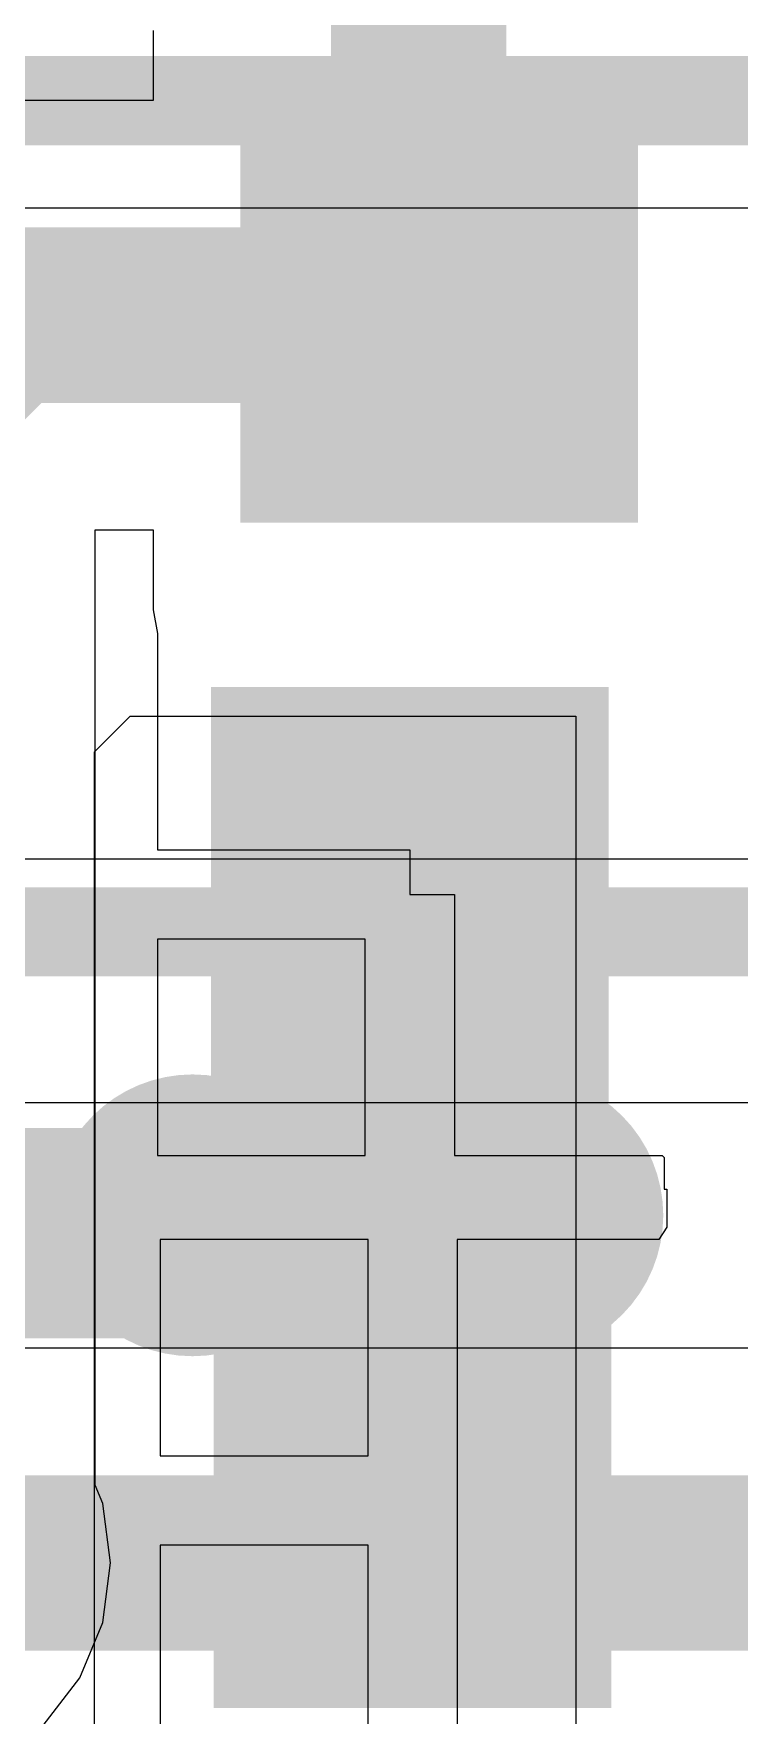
# Model space of a CAD drawing. Extents: x 56.2 to 141.8, y 48 to 96.4.
# Drawn here: x 88.219 to 90.23, y 76.934 to 81.727 of the extents above; entities that cross this region are included whole.
import ezdxf

# ---------------------------------------------------------------- set-up
doc = ezdxf.new("R2010")
doc.units = 0
doc.header["$MEASUREMENT"] = 0
for name, color, linetype in [('BOTTOMLAYER', 5, 'CONTINUOUS'), ('BOTTOMSOLDER', 6, 'CONTINUOUS'), ('MULTILAYER', 9, 'CONTINUOUS'), ('TOPLAYER', 1, 'CONTINUOUS'), ('TOPPASTE', 8, 'CONTINUOUS'), ('TOPSOLDER', 216, 'CONTINUOUS')]:
    doc.layers.add(name, color=color, linetype=linetype)

msp = doc.modelspace()

# ---------------------------------------------------------------- linework, layer by layer
at = {"layer": 'BOTTOMLAYER'}
for p, q in [((91.821, 81.2292), (87.3506, 81.2292)), ((87.3506, 79.375), (91.059, 79.375)), ((86.273, 78.680455), (91.130186, 78.680455)), ((91.3727, 77.980154), (88.004023, 77.980154))]:
    msp.add_line(p, q, dxfattribs=at)
for points, const_width in [([(86.7664, 81.535801), (91.470686, 81.535801)], 0.254), ([(85.598, 79.166799), (91.130199, 79.166799)], 0.254), ([(86.4108, 78.3082), (89.5858, 78.3082)], 0.599999), ([(87.7824, 77.3684), (91.7448, 77.3684)], 0.499999)]:
    msp.add_lwpolyline(points, dxfattribs=dict(at, const_width=const_width))
at = {"layer": 'BOTTOMLAYER', "const_width": 0.299999}
for points in [[(88.5214, 78.359, 1), (88.8214, 78.359, 1)], [(88.9278, 78.359, 1), (89.2278, 78.359, 1)], [(89.4612, 78.359, 1), (89.7612, 78.359, 1)]]:
    msp.add_lwpolyline(points, format="xyb", close=True, dxfattribs=at)
at = {"layer": 'BOTTOMSOLDER', "const_width": 0.401599}
for points in [[(88.4706, 78.359, 1), (88.8722, 78.359, 1)], [(88.877, 78.359, 1), (89.2786, 78.359, 1)], [(89.4104, 78.359, 1), (89.812, 78.359, 1)]]:
    msp.add_lwpolyline(points, format="xyb", close=True, dxfattribs=at)
at = {"layer": 'MULTILAYER', "const_width": 0.299999}
for points in [[(88.5214, 78.359, 1), (88.8214, 78.359, 1)], [(88.9278, 78.359, 1), (89.2278, 78.359, 1)], [(89.4612, 78.359, 1), (89.7612, 78.359, 1)]]:
    msp.add_lwpolyline(points, format="xyb", close=True, dxfattribs=at)
at = {"layer": 'TOPLAYER'}
for p, q in [((88.559597, 81.735402), (88.559597, 81.536154)), ((88.559597, 81.536154), (88.138, 81.536154)), ((88.394154, 77.590023), (88.394154, 80.312646)), ((88.394154, 80.312646), (88.559597, 80.312646)), ((88.559597, 80.312646), (88.559597, 80.107206)), ((88.559597, 80.107206), (88.559594, 80.107203)), ((88.559594, 80.107203), (88.559597, 80.107203)), ((88.559597, 80.107203), (88.559594, 80.084402)), ((88.559594, 80.084402), (88.571395, 80.017402)), ((88.571395, 80.017402), (88.571395, 80.017399)), ((88.571395, 80.017399), (88.571398, 79.994597)), ((88.571398, 79.994597), (88.571395, 79.994595)), ((88.571395, 79.994595), (88.571398, 79.994595)), ((88.571398, 79.994595), (88.571398, 79.4004)), ((88.392, 79.6798), (88.4936, 79.7814)), ((88.4936, 79.7814), (89.7636, 79.7814)), ((89.7636, 79.7814), (89.7636, 76.4286)), ((88.392, 76.2762), (88.392, 79.6798)), ((88.571398, 79.4004), (89.290398, 79.4004)), ((89.290398, 79.4004), (89.290398, 79.2734)), ((89.290398, 79.2734), (89.417398, 79.2734)), ((89.417398, 79.2734), (89.417398, 78.529401)), ((89.163398, 79.1464), (88.571398, 79.1464)), ((88.571398, 79.1464), (88.571398, 78.529401)), ((89.163398, 78.529401), (89.163398, 79.1464)), ((88.571398, 78.529401), (89.163398, 78.529401)), ((89.417398, 78.529401), (89.925594, 78.529401)), ((89.925594, 78.529401), (89.925596, 78.529398)), ((89.925596, 78.529398), (89.925596, 78.529401)), ((89.925596, 78.529401), (90.009396, 78.529398)), ((90.009396, 78.529398), (90.0154, 78.523396)), ((90.0154, 78.523396), (90.0154, 78.433402)), ((90.0154, 78.433402), (90.023401, 78.433402)), ((90.023401, 78.433402), (90.023401, 78.386196)), ((90.023401, 78.386196), (90.023404, 78.386196)), ((90.023404, 78.386196), (90.023404, 78.325518)), ((90.023404, 78.325518), (89.999805, 78.290199)), ((89.171402, 78.290199), (88.579401, 78.290199)), ((88.579401, 78.290199), (88.579401, 77.6732)), ((89.171402, 77.6732), (89.171402, 78.290199)), ((89.999805, 78.290199), (89.425402, 78.290199)), ((89.425402, 78.290199), (89.425402, 77.5462)), ((88.579401, 77.6732), (89.171402, 77.6732)), ((88.415668, 77.538085), (88.394154, 77.590023)), ((88.438007, 77.3684), (88.415668, 77.538085)), ((89.425402, 77.5462), (89.425402, 76.802201)), ((89.171402, 77.4192), (88.579401, 77.4192)), ((88.579401, 77.4192), (88.579401, 76.802201)), ((89.171402, 76.802201), (89.171402, 77.4192)), ((88.415668, 77.198715), (88.438007, 77.3684)), ((88.350171, 77.040598), (88.415668, 77.198715)), ((88.245983, 76.904817), (88.350171, 77.040598))]:
    msp.add_line(p, q, dxfattribs=at)
for points, const_width in [([(89.315793, 80.9244), (89.315793, 85.852594)], 0.499999), ([(87.7824, 80.5688), (88.138, 80.9244)], 0.499999), ([(88.138, 80.9244), (89.315793, 80.9244)], 0.499999), ([(89.290398, 77.554204), (89.290398, 79.2734)], 0.599999), ([(89.290398, 77.554204), (89.298402, 77.5462)], 0.599999)]:
    msp.add_lwpolyline(points, dxfattribs=dict(at, const_width=const_width))
for points, const_width in [([(89.315793, 81.889379, -0.198912), (89.526626, 82.398372)], 0.499999), ([(89.315793, 81.889379, -0.198912), (89.526626, 82.398372)], 0.499999), ([(89.315793, 81.889379, -0.198912), (89.526626, 82.398372)], 0.499999), ([(89.526626, 81.101428, -0.198912), (89.315793, 81.610421)], 0.499999), ([(89.526626, 81.101428, -0.198912), (89.315793, 81.610421)], 0.499999), ([(89.526626, 81.101428, -0.198912), (89.315793, 81.610421)], 0.499999), ([(89.315793, 81.468458, -0.198912), (89.163764, 81.101428)], 0.499999), ([(89.315793, 81.468458, -0.198912), (89.163764, 81.101428)], 0.499999), ([(89.315793, 81.468458, -0.198912), (89.163764, 81.101428)], 0.499999), ([(89.315793, 81.468458, -0.198912), (89.163764, 81.101428)], 0.499999), ([(89.315793, 81.468458, -0.198912), (89.163764, 81.101428)], 0.499999), ([(89.315793, 81.468458, -0.198912), (89.163764, 81.101428)], 0.499999), ([(89.315793, 81.468458, -0.198912), (89.163764, 81.101428)], 0.499999), ([(89.315793, 81.468458, -0.198912), (89.163764, 81.101428)], 0.499999), ([(89.315793, 81.468458, -0.198912), (89.163764, 81.101428)], 0.499999), ([(89.315793, 81.468458, -0.198912), (89.163764, 81.101428)], 0.499999), ([(89.315793, 81.468458, -0.198912), (89.163764, 81.101428)], 0.499999), ([(89.467822, 81.101428, -0.198912), (89.315793, 81.468458)], 0.499999), ([(89.467822, 81.101428, -0.198912), (89.315793, 81.468458)], 0.499999), ([(89.467822, 81.101428, -0.198912), (89.315793, 81.468458)], 0.499999), ([(89.467822, 81.101428, -0.198912), (89.315793, 81.468458)], 0.499999), ([(89.467822, 81.101428, -0.198912), (89.315793, 81.468458)], 0.499999), ([(89.467822, 81.101428, -0.198912), (89.315793, 81.468458)], 0.499999), ([(89.467822, 81.101428, -0.198912), (89.315793, 81.468458)], 0.499999), ([(89.467822, 81.101428, -0.198912), (89.315793, 81.468458)], 0.499999), ([(89.467822, 81.101428, -0.198912), (89.315793, 81.468458)], 0.499999), ([(89.467822, 81.101428, -0.198912), (89.315793, 81.468458)], 0.499999), ([(89.467822, 81.101428, -0.198912), (89.315793, 81.468458)], 0.499999), ([(89.163764, 81.076429, -0.198912), (88.796734, 80.9244)], 0.499999), ([(89.163764, 81.076429, -0.198912), (88.796734, 80.9244)], 0.499999), ([(89.163764, 81.076429, -0.198912), (88.796734, 80.9244)], 0.499999), ([(89.163764, 81.076429, -0.198912), (88.796734, 80.9244)], 0.499999), ([(89.163764, 81.076429, -0.198912), (88.796734, 80.9244)], 0.499999), ([(89.163764, 81.076429, -0.198912), (88.796734, 80.9244)], 0.499999), ([(89.163764, 81.076429, -0.198912), (88.796734, 80.9244)], 0.499999), ([(89.163764, 81.076429, -0.198912), (88.796734, 80.9244)], 0.499999), ([(89.163764, 81.076429, -0.198912), (88.796734, 80.9244)], 0.499999), ([(89.163764, 81.076429, -0.198912), (88.796734, 80.9244)], 0.499999), ([(89.163764, 81.076429, -0.198912), (88.796734, 80.9244)], 0.499999), ([(89.222567, 81.076429, -0.198912), (88.855537, 80.9244)], 0.499999), ([(89.222567, 81.076429, -0.198912), (88.855537, 80.9244)], 0.499999), ([(89.222567, 81.076429, -0.198912), (88.855537, 80.9244)], 0.499999), ([(88.796734, 80.9244, -0.198912), (89.163764, 80.772371)], 0.499999), ([(88.796734, 80.9244, -0.198912), (89.163764, 80.772371)], 0.499999), ([(88.796734, 80.9244, -0.198912), (89.163764, 80.772371)], 0.499999), ([(88.796734, 80.9244, -0.198912), (89.163764, 80.772371)], 0.499999), ([(88.796734, 80.9244, -0.198912), (89.163764, 80.772371)], 0.499999), ([(88.796734, 80.9244, -0.198912), (89.163764, 80.772371)], 0.499999), ([(88.796734, 80.9244, -0.198912), (89.163764, 80.772371)], 0.499999), ([(88.796734, 80.9244, -0.198912), (89.163764, 80.772371)], 0.499999), ([(88.796734, 80.9244, -0.198912), (89.163764, 80.772371)], 0.499999), ([(88.796734, 80.9244, -0.198912), (89.163764, 80.772371)], 0.499999), ([(88.796734, 80.9244, -0.198912), (89.163764, 80.772371)], 0.499999), ([(88.855537, 80.9244, -0.198912), (89.222567, 80.772371)], 0.499999), ([(88.855537, 80.9244, -0.198912), (89.222567, 80.772371)], 0.499999), ([(88.855537, 80.9244, -0.198912), (89.222567, 80.772371)], 0.499999), ([(89.6112, 78.359, -0.198912), (89.290398, 79.133484)], 0.599999), ([(89.6112, 78.359, -0.198912), (89.290398, 79.133484)], 0.599999), ([(89.6112, 78.359, -0.198912), (89.290398, 79.133484)], 0.599999), ([(89.6112, 78.359, -0.198912), (89.290398, 79.133484)], 0.599999), ([(89.6112, 78.359, -0.198912), (89.290398, 79.133484)], 0.599999), ([(89.6112, 78.359, -0.198912), (89.290398, 79.133484)], 0.599999), ([(89.6112, 78.359, -0.198912), (89.290398, 79.133484)], 0.599999), ([(89.6112, 78.359, -0.198912), (89.290398, 79.133484)], 0.599999), ([(89.6112, 78.359, -0.198912), (89.290398, 79.133484)], 0.599999), ([(89.6112, 78.359, -0.198912), (89.290398, 79.133484)], 0.599999), ([(89.6112, 78.359, -0.198912), (89.290398, 79.133484)], 0.599999), ([(89.6112, 78.359, -0.198912), (89.290398, 79.133484)], 0.599999), ([(89.6112, 78.359, -0.198912), (89.290398, 79.133484)], 0.599999), ([(89.6112, 78.359, -0.198912), (89.290398, 79.133484)], 0.599999), ([(89.290398, 78.872258, -0.198912), (89.0778, 78.359)], 0.599999), ([(89.290398, 78.872258, -0.198912), (89.0778, 78.359)], 0.599999), ([(89.290398, 78.872258, -0.198912), (89.0778, 78.359)], 0.599999), ([(89.290398, 78.872258, -0.198912), (89.0778, 78.359)], 0.599999), ([(89.290398, 78.872258, -0.198912), (89.0778, 78.359)], 0.599999), ([(89.290398, 78.872258, -0.198912), (89.0778, 78.359)], 0.599999), ([(89.290398, 78.872258, -0.198912), (89.0778, 78.359)], 0.599999), ([(89.290398, 78.872258, -0.198912), (89.0778, 78.359)], 0.599999), ([(89.290398, 78.872258, -0.198912), (89.0778, 78.359)], 0.599999), ([(89.290398, 78.872258, -0.198912), (89.0778, 78.359)], 0.599999), ([(89.290398, 78.872258, -0.198912), (89.0778, 78.359)], 0.599999), ([(89.290398, 78.872258, -0.198912), (89.0778, 78.359)], 0.599999), ([(89.290398, 78.872258, -0.198912), (89.0778, 78.359)], 0.599999), ([(89.290398, 78.872258, -0.198912), (89.0778, 78.359)], 0.599999), ([(89.0778, 78.359, -0.198912), (89.290398, 77.845742)], 0.599999), ([(89.0778, 78.359, -0.198912), (89.290398, 77.845742)], 0.599999), ([(89.0778, 78.359, -0.198912), (89.290398, 77.845742)], 0.599999), ([(89.0778, 78.359, -0.198912), (89.290398, 77.845742)], 0.599999), ([(89.0778, 78.359, -0.198912), (89.290398, 77.845742)], 0.599999), ([(89.0778, 78.359, -0.198912), (89.290398, 77.845742)], 0.599999), ([(89.0778, 78.359, -0.198912), (89.290398, 77.845742)], 0.599999), ([(89.0778, 78.359, -0.198912), (89.290398, 77.845742)], 0.599999), ([(89.0778, 78.359, -0.198912), (89.290398, 77.845742)], 0.599999), ([(89.0778, 78.359, -0.198912), (89.290398, 77.845742)], 0.599999), ([(89.0778, 78.359, -0.198912), (89.290398, 77.845742)], 0.599999), ([(89.0778, 78.359, -0.198912), (89.290398, 77.845742)], 0.599999), ([(89.0778, 78.359, -0.198912), (89.290398, 77.845742)], 0.599999), ([(89.0778, 78.359, -0.198912), (89.290398, 77.845742)], 0.599999), ([(89.290398, 77.584516, -0.198912), (89.6112, 78.359)], 0.599999), ([(89.290398, 77.584516, -0.198912), (89.6112, 78.359)], 0.599999), ([(89.290398, 77.584516, -0.198912), (89.6112, 78.359)], 0.599999), ([(89.290398, 77.584516, -0.198912), (89.6112, 78.359)], 0.599999), ([(89.290398, 77.584516, -0.198912), (89.6112, 78.359)], 0.599999), ([(89.290398, 77.584516, -0.198912), (89.6112, 78.359)], 0.599999), ([(89.290398, 77.584516, -0.198912), (89.6112, 78.359)], 0.599999), ([(89.290398, 77.584516, -0.198912), (89.6112, 78.359)], 0.599999), ([(89.290398, 77.584516, -0.198912), (89.6112, 78.359)], 0.599999), ([(89.290398, 77.584516, -0.198912), (89.6112, 78.359)], 0.599999), ([(89.290398, 77.584516, -0.198912), (89.6112, 78.359)], 0.599999), ([(89.290398, 77.584516, -0.198912), (89.6112, 78.359)], 0.599999), ([(89.290398, 77.584516, -0.198912), (89.6112, 78.359)], 0.599999), ([(89.290398, 77.584516, -0.198912), (89.6112, 78.359)], 0.599999)]:
    msp.add_lwpolyline(points, format="xyb", dxfattribs=dict(at, const_width=const_width))
for points, const_width in [([(89.190794, 81.889379, 1), (89.440791, 81.889379, 1)], 0.249999), ([(89.190794, 81.889379, 1), (89.440791, 81.889379, 1)], 0.249999), ([(89.190794, 81.889379, 1), (89.440791, 81.889379, 1)], 0.249999), ([(89.190794, 81.610421, 1), (89.440791, 81.610421, 1)], 0.249999), ([(89.190794, 81.610421, 1), (89.440791, 81.610421, 1)], 0.249999), ([(89.190794, 81.610421, 1), (89.440791, 81.610421, 1)], 0.249999), ([(89.190794, 81.468458, 1), (89.440791, 81.468458, 1)], 0.249999), ([(89.190794, 81.468458, 1), (89.440791, 81.468458, 1)], 0.249999), ([(89.190794, 81.468458, 1), (89.440791, 81.468458, 1)], 0.249999), ([(89.190794, 81.468458, 1), (89.440791, 81.468458, 1)], 0.249999), ([(89.190794, 81.468458, 1), (89.440791, 81.468458, 1)], 0.249999), ([(89.190794, 81.468458, 1), (89.440791, 81.468458, 1)], 0.249999), ([(89.190794, 81.468458, 1), (89.440791, 81.468458, 1)], 0.249999), ([(89.190794, 81.468458, 1), (89.440791, 81.468458, 1)], 0.249999), ([(89.190794, 81.468458, 1), (89.440791, 81.468458, 1)], 0.249999), ([(89.190794, 81.468458, 1), (89.440791, 81.468458, 1)], 0.249999), ([(89.190794, 81.468458, 1), (89.440791, 81.468458, 1)], 0.249999), ([(89.190794, 81.468458, 1), (89.440791, 81.468458, 1)], 0.249999), ([(89.190794, 81.468458, 1), (89.440791, 81.468458, 1)], 0.249999), ([(89.190794, 81.468458, 1), (89.440791, 81.468458, 1)], 0.249999), ([(89.190794, 81.468458, 1), (89.440791, 81.468458, 1)], 0.249999), ([(89.190794, 81.468458, 1), (89.440791, 81.468458, 1)], 0.249999), ([(89.190794, 81.468458, 1), (89.440791, 81.468458, 1)], 0.249999), ([(89.190794, 81.468458, 1), (89.440791, 81.468458, 1)], 0.249999), ([(89.190794, 81.468458, 1), (89.440791, 81.468458, 1)], 0.249999), ([(89.190794, 81.468458, 1), (89.440791, 81.468458, 1)], 0.249999), ([(89.190794, 81.468458, 1), (89.440791, 81.468458, 1)], 0.249999), ([(89.190794, 81.468458, 1), (89.440791, 81.468458, 1)], 0.249999), ([(89.038765, 81.101428, 1), (89.288762, 81.101428, 1)], 0.249999), ([(89.038765, 81.101428, 1), (89.288762, 81.101428, 1)], 0.249999), ([(89.038765, 81.101428, 1), (89.288762, 81.101428, 1)], 0.249999), ([(89.038765, 81.101428, 1), (89.288762, 81.101428, 1)], 0.249999), ([(89.038765, 81.101428, 1), (89.288762, 81.101428, 1)], 0.249999), ([(89.038765, 81.101428, 1), (89.288762, 81.101428, 1)], 0.249999), ([(89.038765, 81.101428, 1), (89.288762, 81.101428, 1)], 0.249999), ([(89.038765, 81.101428, 1), (89.288762, 81.101428, 1)], 0.249999), ([(89.038765, 81.101428, 1), (89.288762, 81.101428, 1)], 0.249999), ([(89.038765, 81.101428, 1), (89.288762, 81.101428, 1)], 0.249999), ([(89.038765, 81.101428, 1), (89.288762, 81.101428, 1)], 0.249999), ([(89.342824, 81.101428, 1), (89.592821, 81.101428, 1)], 0.249999), ([(89.342824, 81.101428, 1), (89.592821, 81.101428, 1)], 0.249999), ([(89.342824, 81.101428, 1), (89.592821, 81.101428, 1)], 0.249999), ([(89.342824, 81.101428, 1), (89.592821, 81.101428, 1)], 0.249999), ([(89.342824, 81.101428, 1), (89.592821, 81.101428, 1)], 0.249999), ([(89.342824, 81.101428, 1), (89.592821, 81.101428, 1)], 0.249999), ([(89.342824, 81.101428, 1), (89.592821, 81.101428, 1)], 0.249999), ([(89.342824, 81.101428, 1), (89.592821, 81.101428, 1)], 0.249999), ([(89.342824, 81.101428, 1), (89.592821, 81.101428, 1)], 0.249999), ([(89.342824, 81.101428, 1), (89.592821, 81.101428, 1)], 0.249999), ([(89.342824, 81.101428, 1), (89.592821, 81.101428, 1)], 0.249999), ([(89.401627, 81.101428, 1), (89.651624, 81.101428, 1)], 0.249999), ([(89.401627, 81.101428, 1), (89.651624, 81.101428, 1)], 0.249999), ([(89.401627, 81.101428, 1), (89.651624, 81.101428, 1)], 0.249999), ([(89.038765, 81.076429, 1), (89.288762, 81.076429, 1)], 0.249999), ([(89.038765, 81.076429, 1), (89.288762, 81.076429, 1)], 0.249999), ([(89.038765, 81.076429, 1), (89.288762, 81.076429, 1)], 0.249999), ([(89.038765, 81.076429, 1), (89.288762, 81.076429, 1)], 0.249999), ([(89.038765, 81.076429, 1), (89.288762, 81.076429, 1)], 0.249999), ([(89.038765, 81.076429, 1), (89.288762, 81.076429, 1)], 0.249999), ([(89.038765, 81.076429, 1), (89.288762, 81.076429, 1)], 0.249999), ([(89.038765, 81.076429, 1), (89.288762, 81.076429, 1)], 0.249999), ([(89.038765, 81.076429, 1), (89.288762, 81.076429, 1)], 0.249999), ([(89.038765, 81.076429, 1), (89.288762, 81.076429, 1)], 0.249999), ([(89.038765, 81.076429, 1), (89.288762, 81.076429, 1)], 0.249999), ([(89.097569, 81.076429, 1), (89.347566, 81.076429, 1)], 0.249999), ([(89.097569, 81.076429, 1), (89.347566, 81.076429, 1)], 0.249999), ([(89.097569, 81.076429, 1), (89.347566, 81.076429, 1)], 0.249999), ([(88.671735, 80.9244, 1), (88.921732, 80.9244, 1)], 0.249999), ([(88.671735, 80.9244, 1), (88.921732, 80.9244, 1)], 0.249999), ([(88.671735, 80.9244, 1), (88.921732, 80.9244, 1)], 0.249999), ([(88.671735, 80.9244, 1), (88.921732, 80.9244, 1)], 0.249999), ([(88.671735, 80.9244, 1), (88.921732, 80.9244, 1)], 0.249999), ([(88.671735, 80.9244, 1), (88.921732, 80.9244, 1)], 0.249999), ([(88.671735, 80.9244, 1), (88.921732, 80.9244, 1)], 0.249999), ([(88.671735, 80.9244, 1), (88.921732, 80.9244, 1)], 0.249999), ([(88.671735, 80.9244, 1), (88.921732, 80.9244, 1)], 0.249999), ([(88.671735, 80.9244, 1), (88.921732, 80.9244, 1)], 0.249999), ([(88.671735, 80.9244, 1), (88.921732, 80.9244, 1)], 0.249999), ([(88.671735, 80.9244, 1), (88.921732, 80.9244, 1)], 0.249999), ([(88.671735, 80.9244, 1), (88.921732, 80.9244, 1)], 0.249999), ([(88.671735, 80.9244, 1), (88.921732, 80.9244, 1)], 0.249999), ([(88.671735, 80.9244, 1), (88.921732, 80.9244, 1)], 0.249999), ([(88.671735, 80.9244, 1), (88.921732, 80.9244, 1)], 0.249999), ([(88.671735, 80.9244, 1), (88.921732, 80.9244, 1)], 0.249999), ([(88.671735, 80.9244, 1), (88.921732, 80.9244, 1)], 0.249999), ([(88.671735, 80.9244, 1), (88.921732, 80.9244, 1)], 0.249999), ([(88.671735, 80.9244, 1), (88.921732, 80.9244, 1)], 0.249999), ([(88.671735, 80.9244, 1), (88.921732, 80.9244, 1)], 0.249999), ([(88.671735, 80.9244, 1), (88.921732, 80.9244, 1)], 0.249999), ([(88.730539, 80.9244, 1), (88.980536, 80.9244, 1)], 0.249999), ([(88.730539, 80.9244, 1), (88.980536, 80.9244, 1)], 0.249999), ([(88.730539, 80.9244, 1), (88.980536, 80.9244, 1)], 0.249999), ([(88.730539, 80.9244, 1), (88.980536, 80.9244, 1)], 0.249999), ([(88.730539, 80.9244, 1), (88.980536, 80.9244, 1)], 0.249999), ([(88.730539, 80.9244, 1), (88.980536, 80.9244, 1)], 0.249999), ([(89.038765, 80.772371, 1), (89.288762, 80.772371, 1)], 0.249999), ([(89.038765, 80.772371, 1), (89.288762, 80.772371, 1)], 0.249999), ([(89.038765, 80.772371, 1), (89.288762, 80.772371, 1)], 0.249999), ([(89.038765, 80.772371, 1), (89.288762, 80.772371, 1)], 0.249999), ([(89.038765, 80.772371, 1), (89.288762, 80.772371, 1)], 0.249999), ([(89.038765, 80.772371, 1), (89.288762, 80.772371, 1)], 0.249999), ([(89.038765, 80.772371, 1), (89.288762, 80.772371, 1)], 0.249999), ([(89.038765, 80.772371, 1), (89.288762, 80.772371, 1)], 0.249999), ([(89.038765, 80.772371, 1), (89.288762, 80.772371, 1)], 0.249999), ([(89.038765, 80.772371, 1), (89.288762, 80.772371, 1)], 0.249999), ([(89.038765, 80.772371, 1), (89.288762, 80.772371, 1)], 0.249999), ([(89.097569, 80.772371, 1), (89.347566, 80.772371, 1)], 0.249999), ([(89.097569, 80.772371, 1), (89.347566, 80.772371, 1)], 0.249999), ([(89.097569, 80.772371, 1), (89.347566, 80.772371, 1)], 0.249999), ([(89.140398, 79.133484, 1), (89.440398, 79.133484, 1)], 0.299999), ([(89.140398, 79.133484, 1), (89.440398, 79.133484, 1)], 0.299999), ([(89.140398, 79.133484, 1), (89.440398, 79.133484, 1)], 0.299999), ([(89.140398, 79.133484, 1), (89.440398, 79.133484, 1)], 0.299999), ([(89.140398, 79.133484, 1), (89.440398, 79.133484, 1)], 0.299999), ([(89.140398, 79.133484, 1), (89.440398, 79.133484, 1)], 0.299999), ([(89.140398, 79.133484, 1), (89.440398, 79.133484, 1)], 0.299999), ([(89.140398, 79.133484, 1), (89.440398, 79.133484, 1)], 0.299999), ([(89.140398, 79.133484, 1), (89.440398, 79.133484, 1)], 0.299999), ([(89.140398, 79.133484, 1), (89.440398, 79.133484, 1)], 0.299999), ([(89.140398, 79.133484, 1), (89.440398, 79.133484, 1)], 0.299999), ([(89.140398, 79.133484, 1), (89.440398, 79.133484, 1)], 0.299999), ([(89.140398, 79.133484, 1), (89.440398, 79.133484, 1)], 0.299999), ([(89.140398, 79.133484, 1), (89.440398, 79.133484, 1)], 0.299999), ([(89.140398, 78.872258, 1), (89.440398, 78.872258, 1)], 0.299999), ([(89.140398, 78.872258, 1), (89.440398, 78.872258, 1)], 0.299999), ([(89.140398, 78.872258, 1), (89.440398, 78.872258, 1)], 0.299999), ([(89.140398, 78.872258, 1), (89.440398, 78.872258, 1)], 0.299999), ([(89.140398, 78.872258, 1), (89.440398, 78.872258, 1)], 0.299999), ([(89.140398, 78.872258, 1), (89.440398, 78.872258, 1)], 0.299999), ([(89.140398, 78.872258, 1), (89.440398, 78.872258, 1)], 0.299999), ([(89.140398, 78.872258, 1), (89.440398, 78.872258, 1)], 0.299999), ([(89.140398, 78.872258, 1), (89.440398, 78.872258, 1)], 0.299999), ([(89.140398, 78.872258, 1), (89.440398, 78.872258, 1)], 0.299999), ([(89.140398, 78.872258, 1), (89.440398, 78.872258, 1)], 0.299999), ([(89.140398, 78.872258, 1), (89.440398, 78.872258, 1)], 0.299999), ([(89.140398, 78.872258, 1), (89.440398, 78.872258, 1)], 0.299999), ([(89.140398, 78.872258, 1), (89.440398, 78.872258, 1)], 0.299999), ([(88.5214, 78.359, 1), (88.8214, 78.359, 1)], 0.299999), ([(88.9278, 78.359, 1), (89.2278, 78.359, 1)], 0.299999), ([(88.9278, 78.359, 1), (89.2278, 78.359, 1)], 0.299999), ([(88.9278, 78.359, 1), (89.2278, 78.359, 1)], 0.299999), ([(88.9278, 78.359, 1), (89.2278, 78.359, 1)], 0.299999), ([(88.9278, 78.359, 1), (89.2278, 78.359, 1)], 0.299999), ([(88.9278, 78.359, 1), (89.2278, 78.359, 1)], 0.299999), ([(88.9278, 78.359, 1), (89.2278, 78.359, 1)], 0.299999), ([(88.9278, 78.359, 1), (89.2278, 78.359, 1)], 0.299999), ([(88.9278, 78.359, 1), (89.2278, 78.359, 1)], 0.299999), ([(88.9278, 78.359, 1), (89.2278, 78.359, 1)], 0.299999), ([(88.9278, 78.359, 1), (89.2278, 78.359, 1)], 0.299999), ([(88.9278, 78.359, 1), (89.2278, 78.359, 1)], 0.299999), ([(88.9278, 78.359, 1), (89.2278, 78.359, 1)], 0.299999), ([(88.9278, 78.359, 1), (89.2278, 78.359, 1)], 0.299999), ([(88.9278, 78.359, 1), (89.2278, 78.359, 1)], 0.299999), ([(88.9278, 78.359, 1), (89.2278, 78.359, 1)], 0.299999), ([(88.9278, 78.359, 1), (89.2278, 78.359, 1)], 0.299999), ([(88.9278, 78.359, 1), (89.2278, 78.359, 1)], 0.299999), ([(88.9278, 78.359, 1), (89.2278, 78.359, 1)], 0.299999), ([(88.9278, 78.359, 1), (89.2278, 78.359, 1)], 0.299999), ([(88.9278, 78.359, 1), (89.2278, 78.359, 1)], 0.299999), ([(88.9278, 78.359, 1), (89.2278, 78.359, 1)], 0.299999), ([(88.9278, 78.359, 1), (89.2278, 78.359, 1)], 0.299999), ([(88.9278, 78.359, 1), (89.2278, 78.359, 1)], 0.299999), ([(88.9278, 78.359, 1), (89.2278, 78.359, 1)], 0.299999), ([(88.9278, 78.359, 1), (89.2278, 78.359, 1)], 0.299999), ([(88.9278, 78.359, 1), (89.2278, 78.359, 1)], 0.299999), ([(88.9278, 78.359, 1), (89.2278, 78.359, 1)], 0.299999), ([(88.9278, 78.359, 1), (89.2278, 78.359, 1)], 0.299999), ([(89.4612, 78.359, 1), (89.7612, 78.359, 1)], 0.299999), ([(89.4612, 78.359, 1), (89.7612, 78.359, 1)], 0.299999), ([(89.4612, 78.359, 1), (89.7612, 78.359, 1)], 0.299999), ([(89.4612, 78.359, 1), (89.7612, 78.359, 1)], 0.299999), ([(89.4612, 78.359, 1), (89.7612, 78.359, 1)], 0.299999), ([(89.4612, 78.359, 1), (89.7612, 78.359, 1)], 0.299999), ([(89.4612, 78.359, 1), (89.7612, 78.359, 1)], 0.299999), ([(89.4612, 78.359, 1), (89.7612, 78.359, 1)], 0.299999), ([(89.4612, 78.359, 1), (89.7612, 78.359, 1)], 0.299999), ([(89.4612, 78.359, 1), (89.7612, 78.359, 1)], 0.299999), ([(89.4612, 78.359, 1), (89.7612, 78.359, 1)], 0.299999), ([(89.4612, 78.359, 1), (89.7612, 78.359, 1)], 0.299999), ([(89.4612, 78.359, 1), (89.7612, 78.359, 1)], 0.299999), ([(89.4612, 78.359, 1), (89.7612, 78.359, 1)], 0.299999), ([(89.4612, 78.359, 1), (89.7612, 78.359, 1)], 0.299999), ([(89.4612, 78.359, 1), (89.7612, 78.359, 1)], 0.299999), ([(89.4612, 78.359, 1), (89.7612, 78.359, 1)], 0.299999), ([(89.4612, 78.359, 1), (89.7612, 78.359, 1)], 0.299999), ([(89.4612, 78.359, 1), (89.7612, 78.359, 1)], 0.299999), ([(89.4612, 78.359, 1), (89.7612, 78.359, 1)], 0.299999), ([(89.4612, 78.359, 1), (89.7612, 78.359, 1)], 0.299999), ([(89.4612, 78.359, 1), (89.7612, 78.359, 1)], 0.299999), ([(89.4612, 78.359, 1), (89.7612, 78.359, 1)], 0.299999), ([(89.4612, 78.359, 1), (89.7612, 78.359, 1)], 0.299999), ([(89.4612, 78.359, 1), (89.7612, 78.359, 1)], 0.299999), ([(89.4612, 78.359, 1), (89.7612, 78.359, 1)], 0.299999), ([(89.4612, 78.359, 1), (89.7612, 78.359, 1)], 0.299999), ([(89.4612, 78.359, 1), (89.7612, 78.359, 1)], 0.299999), ([(89.4612, 78.359, 1), (89.7612, 78.359, 1)], 0.299999), ([(89.140398, 77.845742, 1), (89.440398, 77.845742, 1)], 0.299999), ([(89.140398, 77.845742, 1), (89.440398, 77.845742, 1)], 0.299999), ([(89.140398, 77.845742, 1), (89.440398, 77.845742, 1)], 0.299999), ([(89.140398, 77.845742, 1), (89.440398, 77.845742, 1)], 0.299999), ([(89.140398, 77.845742, 1), (89.440398, 77.845742, 1)], 0.299999), ([(89.140398, 77.845742, 1), (89.440398, 77.845742, 1)], 0.299999), ([(89.140398, 77.845742, 1), (89.440398, 77.845742, 1)], 0.299999), ([(89.140398, 77.845742, 1), (89.440398, 77.845742, 1)], 0.299999), ([(89.140398, 77.845742, 1), (89.440398, 77.845742, 1)], 0.299999), ([(89.140398, 77.845742, 1), (89.440398, 77.845742, 1)], 0.299999), ([(89.140398, 77.845742, 1), (89.440398, 77.845742, 1)], 0.299999), ([(89.140398, 77.845742, 1), (89.440398, 77.845742, 1)], 0.299999), ([(89.140398, 77.845742, 1), (89.440398, 77.845742, 1)], 0.299999), ([(89.140398, 77.845742, 1), (89.440398, 77.845742, 1)], 0.299999), ([(89.140398, 77.584516, 1), (89.440398, 77.584516, 1)], 0.299999), ([(89.140398, 77.584516, 1), (89.440398, 77.584516, 1)], 0.299999), ([(89.140398, 77.584516, 1), (89.440398, 77.584516, 1)], 0.299999), ([(89.140398, 77.584516, 1), (89.440398, 77.584516, 1)], 0.299999), ([(89.140398, 77.584516, 1), (89.440398, 77.584516, 1)], 0.299999), ([(89.140398, 77.584516, 1), (89.440398, 77.584516, 1)], 0.299999), ([(89.140398, 77.584516, 1), (89.440398, 77.584516, 1)], 0.299999), ([(89.140398, 77.584516, 1), (89.440398, 77.584516, 1)], 0.299999), ([(89.140398, 77.584516, 1), (89.440398, 77.584516, 1)], 0.299999), ([(89.140398, 77.584516, 1), (89.440398, 77.584516, 1)], 0.299999), ([(89.140398, 77.584516, 1), (89.440398, 77.584516, 1)], 0.299999), ([(89.140398, 77.584516, 1), (89.440398, 77.584516, 1)], 0.299999), ([(89.140398, 77.584516, 1), (89.440398, 77.584516, 1)], 0.299999), ([(89.140398, 77.584516, 1), (89.440398, 77.584516, 1)], 0.299999)]:
    msp.add_lwpolyline(points, format="xyb", close=True, dxfattribs=dict(at, const_width=const_width))
for points in [[(89.839597, 81.414399), (88.909596, 81.414399), (89.839597, 80.434401), (88.909596, 80.434401)], [(88.825398, 78.783401), (89.755398, 78.783401), (88.825398, 79.763399), (89.755398, 79.763399)], [(88.833401, 77.056201), (89.763402, 77.056201), (88.833401, 78.036199), (89.763402, 78.036199)]]:
    msp.add_solid(points, dxfattribs=at)
at = {"layer": 'TOPPASTE'}
for points in [[(89.839597, 81.414399), (88.909596, 81.414399), (89.839597, 80.434401), (88.909596, 80.434401)], [(88.825398, 78.783401), (89.755398, 78.783401), (88.825398, 79.763399), (89.755398, 79.763399)], [(88.833401, 77.056201), (89.763402, 77.056201), (88.833401, 78.036199), (89.763402, 78.036199)]]:
    msp.add_solid(points, dxfattribs=at)
at = {"layer": 'TOPSOLDER', "const_width": 0.401599}
for points in [[(88.4706, 78.359, 1), (88.8722, 78.359, 1)], [(88.877, 78.359, 1), (89.2786, 78.359, 1)], [(89.4104, 78.359, 1), (89.812, 78.359, 1)]]:
    msp.add_lwpolyline(points, format="xyb", close=True, dxfattribs=at)
at = {"layer": 'TOPSOLDER'}
for points in [[(89.941197, 81.515999), (88.807996, 81.515999), (89.941197, 80.332801), (88.807996, 80.332801)], [(88.723798, 78.681801), (89.856998, 78.681801), (88.723798, 79.864999), (89.856998, 79.864999)], [(88.731801, 76.954601), (89.865002, 76.954601), (88.731801, 78.137799), (89.865002, 78.137799)]]:
    msp.add_solid(points, dxfattribs=at)

doc.saveas('drawing.dxf')
